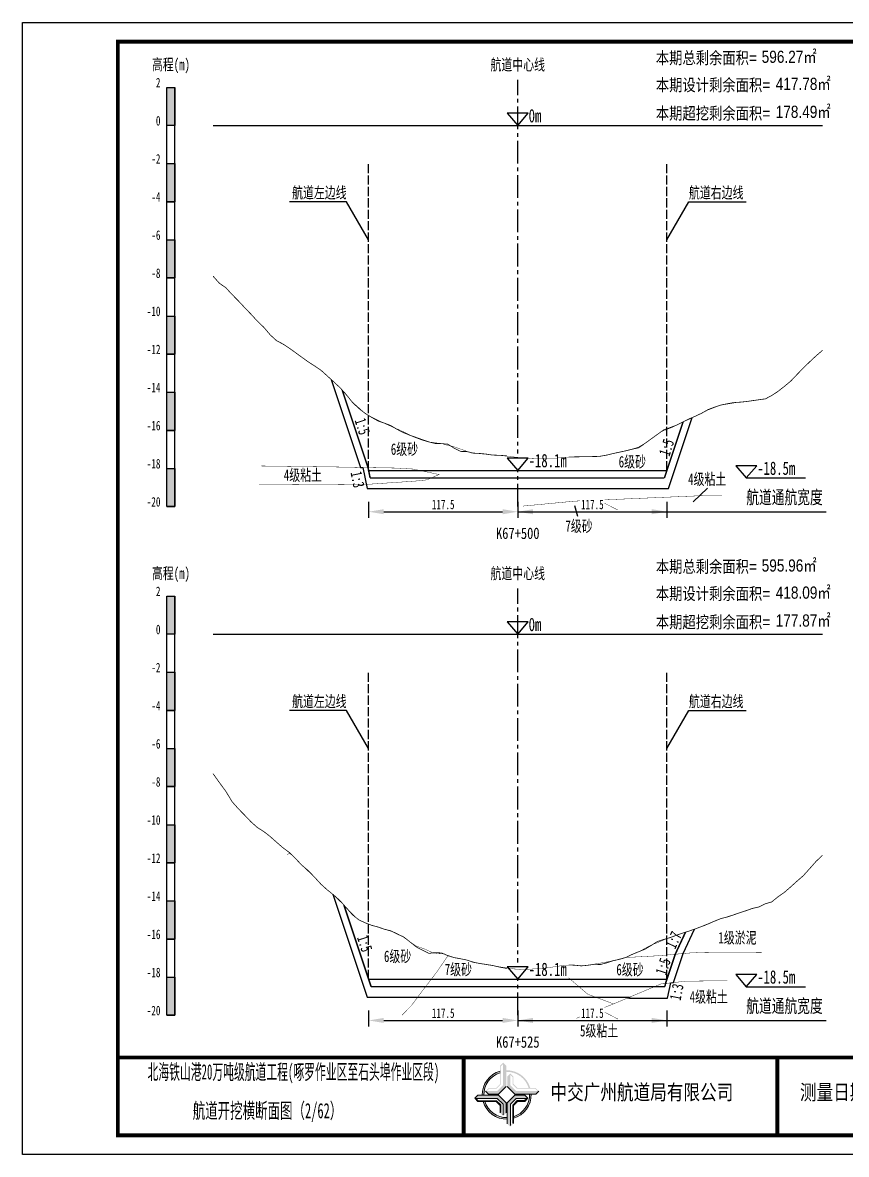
# Model space of a CAD drawing. Header units: millimetres. Extents: x 0 to 2247, y -8564 to 0.
# Drawn here: x 0 to 216.3, y -742.5 to -445.5 of the extents above; entities that cross this region are included whole.
import ezdxf
from ezdxf.enums import TextEntityAlignment as Align

# ---------------------------------------------------------------- set-up
doc = ezdxf.new("R2010")
doc.units = ezdxf.units.MM
for name, pattern in [('ACAD_ISO02W100', [15, 12, -3]), ('ACAD_ISO05W100', [33, 24, -3, 0, -3, 0, -3]), ('CENTER2', [1.125, 0.75, -0.125, 0.125, -0.125])]:
    doc.linetypes.add(name, pattern=pattern)
for name, color, linetype in [('0-航道左右边线标注', 8, 'Continuous'), ('1-疏浚底高', 7, 'Continuous'), ('1-通航宽度', 7, 'Continuous'), ('1-通航底高', 7, 'Continuous'), ('202602', 1, 'Continuous'), ('DMX', 20, 'Continuous'), ('L1', 7, 'Continuous'), ('图幅内框线', 24, 'Continuous'), ('图幅外框线', 145, 'Continuous'), ('地质分层', 6, 'Continuous'), ('坡比', 1, 'Continuous'), ('尺寸标注', 1, 'Continuous'), ('开挖线', 4, 'Continuous'), ('标尺', 7, 'Continuous'), ('桩号', 1, 'Continuous'), ('超挖框', 7, 'Continuous'), ('超挖线', 3, 'Continuous'), ('辅助框', 7, 'Continuous'), ('通航底面线', 7, 'ACAD_ISO02W100'), ('面积标注', 2, 'Continuous')]:
    doc.layers.add(name, color=color, linetype=linetype)
doc.styles.get("Standard").update_dxf_attribs({"font": 'arial.ttf'})
doc.styles.add('仿宋', font='仿宋_GB2312.ttf', dxfattribs={"width": 0.8})
doc.styles.add('仿宋GB2312', font='仿宋_GB2312.ttf', dxfattribs={"width": 0.7, "height": 2.5})
doc.styles.add('仿宋体', font='仿宋_GB2312.ttf', dxfattribs={"width": 0.8})
doc.dimstyles.new('2000', dxfattribs={"dimtxt": 3, "dimasz": 2.5, "dimexe": 1.25, "dimexo": 0.625, "dimtad": 1, "dimlfac": 2, "dimtxsty": 'Standard', "dimcen": 2.5, "dimazin": 3, "dimtfac": 1, "dimtmove": 0, "dimatfit": 3, "dimtfill": 1})

# ---------------------------------------------------------------- blocks, each defined once
blk = doc.blocks.new('标尺')
at = {"layer": '标尺', "linetype": 'Continuous'}
for points in [[(-2.116669999959412, 100), (0, 100), (0, 90), (-2.116669999959412, 90)], [(-2.116669999959412, 80), (0, 80), (0, 70), (-2.116669999959412, 70)], [(-2.116669999959412, 60), (0, 60), (0, 50), (-2.116669999959412, 50)], [(-2.116669999959412, 40), (0, 40), (0, 30), (-2.116669999959412, 30)], [(-2.116669999959412, 20), (0, 20), (0, 10), (-2.116669999959412, 10)], [(-2.116669999959412, 0), (0, 0), (0, -10), (-2.116669999959412, -10)]]:
    blk.add_hatch(color=256, dxfattribs=at).paths.add_polyline_path(points)
for p, q in [((-2.116669999959412, -10), (-2.116669999959412, 100)), ((0, -10), (0, 100)), ((-2.116669999959412, 80), (0, 80)), ((-2.116669999959412, 70), (0, 70)), ((-2.116669999959412, 60), (0, 60)), ((-2.116669999959412, 50), (0, 50)), ((-2.116669999959412, 40), (0, 40)), ((-2.116669999959412, 30), (0, 30)), ((-2.116669999959412, 20), (0, 20)), ((-2.116669999959412, 10), (0, 10)), ((-2.116669999959412, 0), (0, 0)), ((-2.116669999959412, -10), (0, -10))]:
    blk.add_line(p, q, dxfattribs=at)
at = {"layer": '标尺'}
for points in [[(-2.116669999959412, 100), (0, 100), (0, 90), (-2.116669999959412, 90)], [(-2.116669999959412, 100), (0, 100), (0, 90), (-2.116669999959412, 90)], [(-2.116669999959412, 80), (0, 80), (0, 70), (-2.116669999959412, 70)], [(-2.116669999959412, 80), (0, 80), (0, 70), (-2.116669999959412, 70)], [(-2.116669999959412, 60), (0, 60), (0, 50), (-2.116669999959412, 50)], [(-2.116669999959412, 60), (0, 60), (0, 50), (-2.116669999959412, 50)], [(-2.116669999959412, 40), (0, 40), (0, 30), (-2.116669999959412, 30)], [(-2.116669999959412, 40), (0, 40), (0, 30), (-2.116669999959412, 30)], [(-2.116669999959412, 20), (0, 20), (0, 10), (-2.116669999959412, 10)], [(-2.116669999959412, 20), (0, 20), (0, 10), (-2.116669999959412, 10)], [(-2.116669999959412, 0), (0, 0), (0, -10), (-2.116669999959412, -10)], [(-2.116669999959412, 0), (0, 0), (0, -10), (-2.116669999959412, -10)]]:
    blk.add_lwpolyline(points, close=True, dxfattribs=at)
at = {"layer": '标尺', "style": '仿宋GB2312', "width": 0.7}
blk.add_text('高程(m)', height=3, dxfattribs=at).set_placement((-1.058334999950601, 106.0000000009313), align=Align.MIDDLE_CENTER)
for s, p in [('2', (-3.816669999971053, 100)), ('0', (-3.816669999971053, 90)), ('-2', (-3.816669999971053, 80)), ('-4', (-3.816669999971053, 70)), ('-6', (-3.816669999971053, 60)), ('-8', (-3.816669999971053, 50)), ('-10', (-3.816669999971053, 40)), ('-12', (-3.816669999971053, 30)), ('-14', (-3.816669999971053, 20)), ('-16', (-3.816669999971053, 10)), ('-18', (-3.816669999971053, 0)), ('-20', (-3.816669999971053, -10))]:
    blk.add_text(s, height=2.5, dxfattribs=at).set_placement(p, align=Align.RIGHT)
blk = doc.blocks.new('疏浚底高')
at = {"layer": '1-疏浚底高'}
for p, q in [((-2.762500616780015, 3.232125726994127), (0, 0)), ((2.762500616838223, 3.232125726994127), (-2.762500616780015, 3.232125726994127)), ((0, 0), (2.762500616838223, 3.232125726994127)), ((-5.9237936512e-06, -6.9327652454e-06), (15.51466270413067, -6.9327652454e-06))]:
    blk.add_line(p, q, dxfattribs=at)
at = {"layer": '1-疏浚底高', "style": '仿宋', "width": 0.7}
blk.add_attdef('疏浚底高', (2.856123796140308, 0.8203236390836535), '', height=3.5, dxfattribs=at)
blk = doc.blocks.new('通航底高')
at = {"layer": '1-通航底高'}
for p, q in [((-2.762494692986364, 3.232132659759372), (5.9237936512e-06, 6.9327652454e-06)), ((2.762506540631874, 3.232132659759372), (-2.762494692986364, 3.232132659759372)), ((5.9237936512e-06, 6.9327652454e-06), (2.762506540631874, 3.232132659759372))]:
    blk.add_line(p, q, dxfattribs=at)
at = {"layer": '1-通航底高', "style": '仿宋', "width": 0.7}
blk.add_attdef('通航底高', (2.856129719933959, 0.8203305718488991), '', height=3.5, dxfattribs=at)
blk = doc.blocks.new('*D178')
at = {"layer": 'Defpoints', "color": 0}
for p in [(130, -562.9999999999999), (169.1666666664899, -562.9999999999999), (169.1666666664899, -573.8546547109526)]:
    blk.add_point(p, dxfattribs=at)
at = {"layer": '尺寸标注', "color": 0, "lineweight": -2, "ltscale": 0.5}
for p, q in [((130, -571.25), (130, -575.4546547109526)), ((169.1666666664899, -571.25), (169.1666666664899, -575.4546547109526)), ((134, -573.8546547109526), (165.1666666664899, -573.8546547109526))]:
    blk.add_line(p, q, dxfattribs=at)
at = {"layer": '尺寸标注', "color": 0}
for points in [[(134, -573.1879880442859), (134, -574.5213213776192), (130, -573.8546547109526)], [(165.1666666664899, -574.5213213776192), (165.1666666664899, -573.1879880442859), (169.1666666664899, -573.8546547109526)]]:
    blk.add_solid(points, dxfattribs=at)
at = {"layer": '尺寸标注', "color": 0, "insert": (149.583333333245, -571.9582261395237), "char_height": 2.5, "attachment_point": 5, "style": '仿宋GB2312', "bg_fill": 3, "box_fill_scale": 1.1, "bg_fill_color": 257, "bg_fill_transparency": 0}
blk.add_mtext('117.5', dxfattribs=at)
blk = doc.blocks.new('*D179')
at = {"layer": 'Defpoints', "color": 0}
for p in [(130, -696.4999999999995), (169.166666666554, -696.4999999999995), (169.166666666554, -707.3546248400997)]:
    blk.add_point(p, dxfattribs=at)
at = {"layer": '尺寸标注', "color": 0, "lineweight": -2, "ltscale": 0.5}
for p, q in [((130, -704.75), (130, -708.9546248400997)), ((169.166666666554, -704.75), (169.166666666554, -708.9546248400997)), ((134, -707.3546248400997), (165.166666666554, -707.3546248400997))]:
    blk.add_line(p, q, dxfattribs=at)
at = {"layer": '尺寸标注', "color": 0}
for points in [[(134, -706.6879581734332), (134, -708.021291506766), (130, -707.3546248400997)], [(165.166666666554, -708.021291506766), (165.166666666554, -706.6879581734332), (169.166666666554, -707.3546248400997)]]:
    blk.add_solid(points, dxfattribs=at)
at = {"layer": '尺寸标注', "color": 0, "insert": (149.583333333277, -705.4581962686711), "char_height": 2.5, "attachment_point": 5, "style": '仿宋GB2312', "bg_fill": 3, "box_fill_scale": 1.1, "bg_fill_color": 257, "bg_fill_transparency": 0}
blk.add_mtext('117.5', dxfattribs=at)
blk = doc.blocks.new('*D188')
at = {"layer": 'Defpoints', "color": 0}
for p in [(90.83333333381093, -562.9999999999999), (130, -562.9999999999999), (130, -573.8547080717826)]:
    blk.add_point(p, dxfattribs=at)
at = {"layer": '尺寸标注', "color": 0, "lineweight": -2, "ltscale": 0.5}
for p, q in [((90.83333333381093, -571.25), (90.83333333381093, -575.4547080717826)), ((130, -571.25), (130, -575.4547080717826)), ((94.83333333381093, -573.8547080717826), (126, -573.8547080717826))]:
    blk.add_line(p, q, dxfattribs=at)
at = {"layer": '尺寸标注', "color": 0}
for points in [[(94.83333333381093, -573.1880414051159), (94.83333333381093, -574.5213747384493), (90.83333333381093, -573.8547080717826)], [(126, -574.5213747384493), (126, -573.1880414051159), (130, -573.8547080717826)]]:
    blk.add_solid(points, dxfattribs=at)
at = {"layer": '尺寸标注', "color": 0, "insert": (110.4166666669054, -571.958279500354), "char_height": 2.5, "attachment_point": 5, "style": '仿宋GB2312', "bg_fill": 3, "box_fill_scale": 1.1, "bg_fill_color": 257, "bg_fill_transparency": 0}
blk.add_mtext('117.5', dxfattribs=at)
blk = doc.blocks.new('*D189')
at = {"layer": 'Defpoints', "color": 0}
for p in [(90.8333333324858, -696.4999999999995), (130, -696.4999999999995), (130, -707.3546782116761)]:
    blk.add_point(p, dxfattribs=at)
at = {"layer": '尺寸标注', "color": 0, "lineweight": -2, "ltscale": 0.5}
for p, q in [((90.8333333324858, -704.75), (90.8333333324858, -708.9546782116761)), ((130, -704.75), (130, -708.9546782116761)), ((94.83333333248578, -707.3546782116761), (126, -707.3546782116761))]:
    blk.add_line(p, q, dxfattribs=at)
at = {"layer": '尺寸标注', "color": 0}
for points in [[(94.83333333248578, -706.6880115450097), (94.83333333248578, -708.021344878343), (90.8333333324858, -707.3546782116761)], [(126, -708.021344878343), (126, -706.6880115450097), (130, -707.3546782116761)]]:
    blk.add_solid(points, dxfattribs=at)
at = {"layer": '尺寸标注', "color": 0, "insert": (110.4166666662429, -705.4582496402478), "char_height": 2.5, "attachment_point": 5, "style": '仿宋GB2312', "bg_fill": 3, "box_fill_scale": 1.1, "bg_fill_color": 257, "bg_fill_transparency": 0}
blk.add_mtext('117.5', dxfattribs=at)

msp = doc.modelspace()

# ---------------------------------------------------------------- hatches: boundary and pattern name
at = {"layer": '辅助框'}
h = msp.add_hatch(color=5, dxfattribs=at)
h.paths.add_polyline_path([(126.9546421015695, -719.2455319147227), (126.1757059290842, -718.4676333308336), (125.3669512690742, -719.2761538386462), (125.3669512690742, -724.0365976619839), (124.2904413539011, -725.1120230770227), (122.3438002497689, -725.1120230770227), (121.5476570185858, -725.9073585991976), (122.3430715388492, -726.6991783990977), (124.9786409022347, -726.6991783990977), (126.9546421015695, -724.7238551325916)])
h.paths.add_polyline_path([(126.1454878382822, -724.3350336725825), (124.5901777522106, -725.8903800106166), (121.8645652064522, -725.8903800106166), (122.4652603755132, -725.292388775122), (124.4098916072087, -725.292388775122), (125.5465556788583, -724.1244668026088), (125.5465556788583, -719.3650218806384), (126.1454878382822, -718.7673312554477)], flags=16)
h = msp.add_hatch(color=5, dxfattribs=at)
edge = h.paths.add_edge_path()
edge.add_ellipse((127.1048981654182, -726.8493617243884), major_axis=(-6.017077195920141, 1.7338845463e-06), ratio=0.9999999825377228, start_angle=-73.21171739508759, end_angle=1.446762120801509, ccw=False)
edge.add_line((125.3669512690742, -721.0887404351352), (125.3669512690742, -720.6675646226528))
edge.add_ellipse((127.1048981654182, -726.8493617243884), major_axis=(-6.421454345493812, 3.7838319805e-06), ratio=0.9999999825377264, start_angle=-74.29719949703843, end_angle=1.356895039404775)
edge.add_line((120.6852443934519, -727.001418438208), (121.0897390797875, -727.0012796251892))
edge = h.paths.add_edge_path()
edge.add_ellipse((127.1048981654182, -726.8493617243884), major_axis=(-6.017077195920902, 2.624791691e-07), ratio=0.9999999825377338, start_angle=196.780288486553, end_angle=271.4309187160394, ccw=False)
edge.add_line((132.8657615321115, -725.1122172174573), (133.286920865549, -725.1122172174573))
edge.add_ellipse((127.1048981654182, -726.8493617243884), major_axis=(-6.421454345494807, 2.055023734e-07), ratio=0.9999999825377472, start_angle=195.6953321390063, end_angle=271.3407922019196)
edge.add_line((126.9546421015695, -720.4296654839632), (126.9546421015695, -720.8341608185885))
edge = h.paths.add_edge_path()
edge.add_ellipse((127.1048981654182, -726.8493617243884), major_axis=(-6.421454345494845, 2.398647111e-07), ratio=0.9999999825377328, start_angle=105.7065269831982, end_angle=181.3336319845394)
edge.add_line((133.5246130763132, -726.6999077935336), (133.1201189931173, -726.6999077935336))
edge.add_ellipse((127.1048981654182, -726.8493617243884), major_axis=(-6.017077195920032, 3.0388041495e-06), ratio=0.9999999825377466, start_angle=106.79232790258399, end_angle=181.4233031167915, ccw=False)
edge.add_line((128.8432505397038, -732.6098604793667), (128.8432505397038, -733.0310446269631))
edge = h.paths.add_edge_path()
edge.add_ellipse((127.1048981654182, -726.8493617243884), major_axis=(6.017077195919977, 2.129043967e-06), ratio=0.999999982537734, start_angle=196.8039053585335, end_angle=271.4347580957008, ccw=False)
edge.add_line((121.3447520381053, -728.588882915747), (120.9235845135292, -728.589027449381))
edge.add_ellipse((127.1048981654182, -726.8493617243884), major_axis=(6.421454345494964, 1.0108932269e-06), ratio=0.9999999825377122, start_angle=195.7186899732624, end_angle=271.3444001529098)
edge.add_line((127.2555596858103, -733.269048223507), (127.2555596858103, -732.8645522477748))
h = msp.add_hatch(color=5, dxfattribs=at)
h.paths.add_polyline_path([(129.230393093391, -726.6999077935336), (134.7087164393504, -726.6999077935336), (135.4866149806219, -725.9209716854213), (134.6780945368843, -725.1122172174573), (129.9176505213815, -725.1122172174573), (128.842225149079, -724.03570710994), (128.842225149079, -722.0890662407994), (128.0468895411629, -721.2929228816151), (127.2550698909001, -722.0883373589633), (127.2550698909001, -724.7239067440152)])
h.paths.add_polyline_path([(128.0638683009285, -724.3354434871791), (128.0638683009285, -721.6098311333772), (128.6618594294625, -722.2105261530994), (128.6618594294625, -724.1551574273227), (129.8297815516432, -725.2918215632556), (134.5892263880807, -725.2918215632556), (135.1869169917242, -725.8907535944103), (129.6192146601813, -725.8907535944103)], flags=16)
h = msp.add_hatch(color=5, dxfattribs=at)
h.paths.add_polyline_path([(124.9782503565986, -726.9999451227307), (119.4999273310739, -727.0018251764891), (118.7222961390455, -727.7810282282946), (119.5310940791207, -728.5895053277133), (124.2915378382642, -728.5878717098356), (125.3673325648444, -729.6640123348351), (125.3680006068186, -731.6106533746837), (126.1636093959052, -732.4065236382601), (126.9551560145453, -731.6108374323962), (126.9542515559335, -728.9752683892364)])
h.paths.add_polyline_path([(126.145586489393, -729.3640090143797), (126.1465218592723, -732.0896213679433), (125.5483246272044, -731.4891314263461), (125.5476572901741, -729.5445003228302), (124.3793451350168, -728.4082371149182), (119.6199005763071, -728.4098703913807), (119.0220044672926, -727.8111434383511), (124.5897064997691, -727.8092327938197)], flags=16)
h = msp.add_hatch(color=5, dxfattribs=at)
h.paths.add_polyline_path([(129.2315609065133, -726.9991166072009), (127.2555596858103, -728.9744398737068), (127.2555596858103, -734.4527632622838), (128.0344958796638, -735.230661675465), (128.8432505397038, -734.4221411676524), (128.8432505397038, -729.6616973443149), (129.9197604548474, -728.5862719292757), (131.8664015589791, -728.5862719292757), (132.6625447688241, -727.7909364071007), (131.8671302485602, -726.9991166072009)])
h.paths.add_polyline_path([(129.620024077906, -727.8079151668663), (132.3456365809577, -727.8079151668663), (131.7449414332347, -728.4059062311768), (129.8003101802007, -728.4059062311768), (128.6636461085516, -729.57382820369), (128.6636461085516, -734.3332731256603), (128.0647139704663, -734.9309637508511), (128.0647139704663, -729.3632613337159)], flags=16)

# ---------------------------------------------------------------- linework, layer by layer
at = {"layer": '0-航道左右边线标注', "linetype": 'ACAD_ISO02W100', "ltscale": 0.2}
for points in [[(90.83333333381051, -562.9999999999999), (90.83333333381051, -482.5)], [(169.1666666664896, -562.9999999999999), (169.1666666664896, -482.5)], [(90.83333333248535, -696.4999999999995), (90.83333333248535, -616)], [(169.1666666665542, -696.4999999999995), (169.1666666665542, -616)]]:
    msp.add_lwpolyline(points, dxfattribs=at)
at = {"layer": '0-航道左右边线标注'}
for points in [[(90.83333333381093, -502.5), (85.05983064194373, -492.4999999999835), (70.05983064194373, -492.4999999999398)], [(169.1666666664899, -502.5), (174.9401693584153, -492.5000000000164), (189.9401693584153, -492.50000000006)], [(90.8333333324858, -636), (85.05983064061859, -625.9999999999836), (70.0598306406186, -625.9999999999401)], [(169.166666666554, -636), (174.9401693584793, -626.0000000000164), (189.9401693584793, -626.0000000000599)]]:
    msp.add_lwpolyline(points, dxfattribs=at)
at = {"layer": '1-通航宽度'}
for points in [[(130, -573.85), (211, -573.85)], [(130, -707.35), (211, -707.35)]]:
    msp.add_lwpolyline(points, dxfattribs=at)
at = {"layer": 'DMX', "color": 7, "linetype": 'Continuous', "const_width": 0.2}
for points in [[(49.99999999999971, -512.0299999997951), (50, -512.0299999997951), (51.66666666668607, -513.9049999997951), (53.33333333331393, -515.0400000000371), (55, -516.8599999998696), (56.66666666668607, -518.5400000000371), (58.33333333331393, -520.3300000000742), (60, -522.0600000000558), (61.66666666668607, -523.875), (63.33333333331393, -525.4599999999627), (65, -527.4350000000558), (66.66666666668607, -528.9599999999627), (68.33333333331393, -529.8349999999627), (70, -530.9199999999255), (71.66666666668606, -532.1200000001116), (73.33333333331394, -533.3349999999627), (75, -534.535000000149), (76.66666666668606, -535.5899999998508), (78.33333333331394, -536.7299999999811), (80, -538.2299999999814), (81.66666666668606, -539.7450000001116), (83.33333333331394, -541.3050000001676), (85, -543.1400000001302), (86.66666666668604, -545.2450000001118), (88.33333333331394, -546.8100000000559), (90, -548.0899999998508), (91.66666666668608, -549.1099999998696), (93.33333333331394, -550.035000000149), (95, -550.6000000000931), (96.66666666668608, -551.25), (98.33333333331394, -552.2450000001116), (100, -553.1049999999813), (101.666666666686, -553.7799999997949), (103.3333333333139, -554.4300000001676), (105, -555.0550000001676), (106.666666666686, -555.5299999997949), (108.3333333333139, -555.9550000000744), (110, -555.9750000000931), (111.666666666686, -556.1349999997765), (113.3333333333139, -557.2000000001862), (115, -558.0299999997951), (116.6666666666861, -558.0649999999441), (118.3333333333139, -558.4750000000931), (120, -558.5600000000559), (121.666666666686, -558.7250000000931), (123.3333333333139, -558.9750000000931), (125, -559.0449999999255), (126.666666666686, -559.1400000001303), (128.3333333333139, -559.3549999999813), (130, -559.5649999999441), (131.666666666686, -559.7799999997951), (133.3333333333139, -559.8799999998881), (135, -559.9150000000371), (136.666666666686, -559.8549999999811), (138.3333333333139, -559.8250000001862), (140, -559.76500000013), (141.6666666666861, -559.6499999999068), (143.3333333333139, -559.5049999998881), (145, -559.4550000000745), (146.666666666686, -559.4249999998137), (148.3333333333139, -559.3799999998881), (150, -559.4049999997951), (151.666666666686, -559.2850000001488), (153.3333333333139, -558.9950000001116), (155, -558.5849999999627), (156.666666666686, -558.2299999999811), (158.3333333333139, -557.875), (160, -557.4550000000745), (161.666666666686, -556.9700000002049), (163.3333333333139, -555.964999999851), (165, -554.7599999997761), (166.6666666666861, -553.5499999998137), (168.3333333333139, -552.3599999998696), (170, -551.76500000013), (171.666666666686, -551.1349999997761), (173.3333333333139, -550.3149999999441), (175, -549.4799999999814), (176.666666666686, -548.7749999999068), (178.3333333333139, -547.9700000002049), (180, -547.029999999795), (181.666666666686, -546.410000000149), (183.3333333333139, -545.8599999998694), (185, -545.5200000000186), (186.666666666686, -545.2200000002049), (188.3333333333139, -545.1049999999811), (190, -544.9449999998321), (191.6666666666861, -544.6949999998321), (193.3333333333139, -544.4599999999627), (195, -544.2349999998696), (196.666666666686, -543.3650000002235), (198.3333333333139, -542.2650000001302), (200, -540.9550000000745), (201.6666666666861, -539.5800000000745), (203.3333333333139, -537.8199999998321), (205, -536.1150000002234), (206.6666666666861, -534.4849999998696), (208.3333333333139, -532.9350000000558), (209.9999999999997, -531.5099999997761)], [(49.99999999999971, -642.589999999851), (50, -642.589999999851), (51.66666666668607, -644.9399999999441), (53.33333333331393, -647.2050000000745), (55, -649.9550000000745), (56.66666666668607, -651.8349999999627), (58.33333333331393, -653.5299999997951), (60, -655.2799999997951), (61.66666666668607, -656.7499999999999), (63.33333333331393, -657.7949999999255), (65, -659.0950000002049), (66.66666666668607, -660.5800000000745), (68.33333333331393, -662.0299999997951), (70, -663.2650000001302), (71.66666666668606, -664.8849999997763), (73.33333333331394, -666.6400000001304), (75, -668.035000000149), (76.66666666668606, -669.785000000149), (78.33333333331394, -671.6049999999811), (80, -673.1049999999814), (81.66666666668606, -674.4399999999441), (83.33333333331394, -675.910000000149), (85, -677.8199999998324), (86.66666666668604, -679.7050000000742), (88.33333333331394, -680.9900000002235), (90, -681.7599999997765), (91.66666666668608, -682.3999999999069), (93.33333333331394, -682.8450000002049), (95, -683.4300000001676), (96.66666666668608, -683.8349999999627), (98.33333333331394, -684.6800000001676), (100, -685.410000000149), (101.666666666686, -686.7200000002049), (103.3333333333139, -688.0499999998137), (105, -688.9350000000557), (106.666666666686, -689.7599999997765), (108.3333333333139, -689.5449999999255), (110, -689.6499999999068), (111.666666666686, -690.3650000002235), (113.3333333333139, -690.8700000001116), (115, -691.1749999998137), (116.6666666666861, -691.5099999997765), (118.3333333333139, -692.0950000002049), (120, -692.3950000000186), (121.666666666686, -692.6650000000373), (123.3333333333139, -692.9150000000373), (125, -693.3050000001676), (126.666666666686, -693.6299999998884), (128.3333333333139, -693.7900000000373), (130, -693.9150000000373), (131.666666666686, -693.9599999999627), (133.3333333333139, -694.0699999998322), (135, -693.9449999998322), (136.666666666686, -693.6699999999254), (138.3333333333139, -693.4950000001116), (140, -693.2650000001302), (141.6666666666861, -692.9399999999441), (143.3333333333139, -692.7850000001487), (145, -692.8650000002235), (146.666666666686, -693.0400000000373), (148.3333333333139, -692.8799999998884), (150, -692.6349999997763), (151.666666666686, -692.6800000001676), (153.3333333333139, -692.2349999998695), (155, -691.6850000000557), (156.666666666686, -691.3250000001863), (158.3333333333139, -690.8399999998509), (160, -690.0449999999255), (161.666666666686, -689.3500000000931), (163.3333333333139, -688.6899999999441), (165, -687.6949999998322), (166.6666666666861, -686.6349999997765), (168.3333333333139, -686.1049999999814), (170, -685.6099999998696), (171.666666666686, -685), (173.3333333333139, -684.4199999999252), (175, -683.8950000000186), (176.666666666686, -683.2999999998137), (178.3333333333139, -682.6749999998137), (180, -682.0150000001302), (181.666666666686, -681.2949999999252), (183.3333333333139, -680.6150000002235), (185, -680.2000000001863), (186.666666666686, -679.6499999999069), (188.3333333333139, -679.0699999998324), (190, -678.535000000149), (191.6666666666861, -677.9350000000557), (193.3333333333139, -677.5699999998322), (195, -676.7299999999814), (196.666666666686, -676.2599999997765), (198.3333333333139, -674.8999999999068), (200, -673.7400000002235), (201.6666666666861, -672.2900000000373), (203.3333333333139, -670.7900000000373), (205, -669.3300000000744), (206.6666666666861, -667.4799999999811), (208.3333333333139, -665.589999999851), (209.9999999999998, -664.0150000001304)]]:
    msp.add_lwpolyline(points, dxfattribs=at)
at = {"layer": 'L1', "linetype": 'CENTER2', "ltscale": 8}
for p, q in [((129.9999999999996, -572.5), (129.9999999999996, -460.5)), ((129.9999999999996, -705.9999999990687), (129.9999999999996, -593.9999999990686))]:
    msp.add_line(p, q, dxfattribs=at)
at = {"layer": 'L1'}
for p, q in [((127.2374993832196, -469.2678742727729), (129.9999999999996, -472.4999999997671)), ((132.7625006168378, -469.2678742727729), (127.2374993832196, -469.2678742727729)), ((129.9999999999996, -472.4999999997671), (132.7625006168378, -469.2678742727729)), ((49.99999999999966, -472.4999999997671), (209.9999999999996, -472.5000000002328)), ((127.2374993832196, -602.7678742718417), (129.9999999999996, -605.9999999988357)), ((132.7625006168378, -602.7678742718417), (127.2374993832196, -602.7678742718417)), ((129.9999999999996, -605.9999999988357), (132.7625006168378, -602.7678742718417)), ((49.99999999999966, -605.9999999988357), (209.9999999999996, -605.9999999993014))]:
    msp.add_line(p, q, dxfattribs=at)
at = {"layer": '地质分层', "linetype": 'ACAD_ISO05W100', "ltscale": 0.2, "const_width": 0.1, "flags": 128}
for points in [[(62.70912346057593, -561.8448553141207), (80.83338716701836, -562.081171400845), (97.74516779370607, -562.3858358655125), (102.4913369342685, -562.6506909281015), (109.3399205189198, -564.0876705190167), (106.1170576550066, -565.4908388266338), (102.9196710835094, -565.8258229480122), (91.34979929961264, -566.6066112155092), (80.83338716701836, -566.6842394126578), (62.07965805754064, -566.8207493498921)], [(131.3985396785473, -572.3667267667372), (145.0683767963201, -571.0640655560417), (179.1664774639648, -569.6021027285605), (183.6238378451526, -569.6021027285605)], [(151.1909885205094, -570.8015573644079), (156.2264288363166, -573.3901172775222)], [(111.666666666686, -690.3650000002235), (108.8363481964916, -694.5190294068304), (104.7070551514625, -699.9175644991919), (102.0624577021226, -703.4781621154397), (99.5951135286713, -705.9595590768722)], [(158.3333333333139, -690.8399999998509), (166.2939501870423, -690.4109583394602), (175.3960199151188, -689.6332987956703), (179.1664774639648, -689.4813416521063), (194.0659637693316, -689.5713114403187)], [(140, -693.2650000001302), (142.8904265016317, -695.7813173616305), (148.3919541239738, -700.4810859076679), (155.1898684082553, -703.0392325324937)], [(145.3327648666926, -706.8110762659044), (154.9006263911724, -703.1183660998938), (167.5685187196286, -697.7863989909272), (174.1322515618449, -697.0495939157408), (179.1664774639648, -696.9928110614418), (185.0041344397194, -696.9380422995405)], [(151.4218526580953, -704.4609966445714), (156.3102634347374, -706.9975031373411)]]:
    msp.add_lwpolyline(points, dxfattribs=at)
at = {"layer": '地质分层'}
for points in [[(179.7931022442644, -567.7063443276384), (176.0797112614818, -571.2676031596092)], [(145.7483320768515, -575.0877110818254), (145.0100931344204, -572.2668178635282)]]:
    msp.add_lwpolyline(points, dxfattribs=at)
at = {"layer": '开挖线', "linetype": 'Continuous', "const_width": 0.4, "flags": 128}
for points in [[(90.68506305430019, -562.258648606027), (83.91339681803909, -541.9436498968297)], [(168.5, -565), (173.4073629452032, -550.2779111643318)], [(91.23333333310438, -565), (90.68506305430019, -562.258648606027)], [(91.23333333310438, -565), (168.5000000002328, -565)], [(91.4999999991385, -698.5), (84.36353829439781, -677.0906148853416)], [(171.3400563898181, -689.9798308305847), (174.0382697664202, -684.1979450235388)], [(168.7833225197004, -697.6500324405565), (171.3400563897016, -689.9798308305847)], [(168.6133290078204, -698.5), (168.7833225197004, -697.6500324405565)], [(91.4999999991385, -698.5), (168.6133290078204, -698.5)]]:
    msp.add_lwpolyline(points, dxfattribs=at)
at = {"layer": '超挖线', "linetype": 'ACAD_ISO02W100', "ltscale": 0.5, "const_width": 0.2, "flags": 128}
for points in [[(88.6729686298344, -562.2224008752748), (80.96915591309191, -539.1109627250473)], [(169.5833333335467, -567.75), (175.7838571986649, -549.1484284047036)], [(90.45000003306299, -567.75), (89.34690840307512, -562.2345418499463)], [(90.45000003306299, -567.75), (169.5833333335467, -567.75)], [(90.41665481827022, -701.25), (81.41198929274549, -674.2360034234256)], [(173.4231096138018, -689.8018596363027), (176.4154596961791, -683.3896808883146)], [(170.8610675637937, -697.4167973089276), (173.3986845135353, -689.8039464597284)], [(169.3466623078503, -701.5), (170.1472776966947, -697.4969230558673)], [(90.41665481827022, -701.25), (159.339562359812, -701.25)], [(158.7456027540245, -701.5), (169.3466623078503, -701.5)]]:
    msp.add_lwpolyline(points, dxfattribs=at)
at = {"layer": '辅助框', "color": 5, "linetype": 'Continuous', "lineweight": 0}
for p, q in [((119.4999273310739, -727.0018251764891), (118.7222961390455, -727.7810282282946)), ((124.9782503565986, -726.9999451227307), (119.4999273310739, -727.0018251764891)), ((121.5476570185858, -725.9073585991976), (122.3430715388492, -726.6991783990977)), ((122.3430715388492, -726.6991783990977), (124.9786409022347, -726.6991783990977)), ((126.9542515559335, -728.9752683892364), (124.9782503565986, -726.9999451227307)), ((124.9786409022347, -726.6991783990977), (126.9546421015695, -724.7238551325916)), ((127.2550698909001, -724.7239067440152), (129.230393093391, -726.6999077935336)), ((129.2315609065133, -726.9991166072009), (127.2555596858103, -728.9744398737068)), ((129.230393093391, -726.6999077935336), (134.7087164393504, -726.6999077935336)), ((131.8671302485602, -726.9991166072009), (129.2315609065133, -726.9991166072009)), ((132.6625447688241, -727.7909364071007), (131.8671302485602, -726.9991166072009)), ((134.7087164393504, -726.6999077935336), (135.4866149806219, -725.9209716854213)), ((118.7222961390455, -727.7810282282946), (119.5310940791207, -728.5895053277133)), ((124.5897064997691, -727.8092327938197), (119.0220044672926, -727.8111434383511)), ((119.0220044672926, -727.8111434383511), (119.6199005763071, -728.4098703913807)), ((119.5310940791207, -728.5895053277133), (124.2915378382642, -728.5878717098356)), ((119.6199005763071, -728.4098703913807), (124.3793451350168, -728.4082371149182)), ((124.2915378382642, -728.5878717098356), (125.3673325648444, -729.6640123348351)), ((124.3793451350168, -728.4082371149182), (125.5476572901741, -729.5445003228302)), ((126.145586489393, -729.3640090143797), (124.5897064997691, -727.8092327938197)), ((125.3673325648444, -729.6640123348351), (125.3680006068186, -731.6106533746837)), ((125.5476572901741, -729.5445003228302), (125.5483246272044, -731.4891314263461)), ((126.1465218592723, -732.0896213679433), (126.145586489393, -729.3640090143797)), ((126.9551560145453, -731.6108374323962), (126.9542515559335, -728.9752683892364)), ((127.2555596858103, -728.9744398737068), (127.2555596858103, -734.4527632622838)), ((129.620024077906, -727.8079151668663), (128.0647139704663, -729.3632613337159)), ((128.0647139704663, -729.3632613337159), (128.0647139704663, -734.9309637508511)), ((128.6636461085516, -729.57382820369), (129.8003101802007, -728.4059062311768)), ((128.6636461085516, -734.3332731256603), (128.6636461085516, -729.57382820369)), ((128.8432505397038, -729.6616973443149), (129.9197604548474, -728.5862719292757)), ((128.8432505397038, -734.4221411676524), (128.8432505397038, -729.6616973443149)), ((132.3456365809577, -727.8079151668663), (129.620024077906, -727.8079151668663)), ((129.8003101802007, -728.4059062311768), (131.7449414332347, -728.4059062311768)), ((129.9197604548474, -728.5862719292757), (131.8664015589791, -728.5862719292757)), ((131.7449414332347, -728.4059062311768), (132.3456365809577, -727.8079151668663)), ((131.8664015589791, -728.5862719292757), (132.6625447688241, -727.7909364071007))]:
    msp.add_line(p, q, dxfattribs=at)
at = {"layer": '辅助框', "color": 24, "true_color": 0x992600, "const_width": 1}
for points in [[(25.00000000129626, -717.081966023392), (415.0000000012961, -717.081966023392)], [(115.8011873352309, -717.081966023392), (115.8011873352309, -737.5)], [(198.159017429514, -717.081966023392), (198.159017429514, -737.5)]]:
    msp.add_lwpolyline(points, dxfattribs=at)
at = {"layer": '辅助框', "color": 5, "linetype": 'Continuous', "lineweight": 0}
for major_axis, ratio, start_param, end_param in [((-6.421454345493891, 3.7838319805e-06), 0.9999999825377255, -1.296730760784129, 0.0236822864549835), ((-6.017077195920137, 1.7338845463e-06), 0.9999999825377225, -1.277785524412653, 0.0252507629418701), ((-6.421454345494837, 2.398647111e-07), 0.9999999825377328, 1.844926932154335, 3.164868923136231), ((-6.017077195919491, 3.0388041495e-06), 0.9999999825377472, 1.863877732939714, 3.166433979665308), ((6.421454345494936, 1.0108932269e-06), 0.9999999825377136, 3.415935552277312, 4.735853189107701), ((6.017077195919972, 2.129043967e-06), 0.9999999825377344, 3.434876134122446, 4.737430232687214)]:
    msp.add_ellipse((127.1048981654182, -726.8493617243884), major_axis=major_axis, ratio=ratio, start_param=start_param, end_param=end_param, dxfattribs=at)

# ---------------------------------------------------------------- block references
at = {"layer": '1-疏浚底高'}
for p in [(190, -565), (190, -698.5)]:
    msp.add_blockref('疏浚底高', p, dxfattribs=at).add_auto_attribs({'疏浚底高': '-18.5m'})
at = {"layer": '标尺'}
for p in [(39.99999999999966, -562.5), (39.99999999999966, -695.9999999990685)]:
    msp.add_blockref('标尺', p, dxfattribs=at)

# ---------------------------------------------------------------- texts
at = {"layer": '0-航道左右边线标注', "style": '仿宋', "width": 0.7}
for p in [(85.05983064194373, -492.4999999999835), (85.05983064061859, -625.9999999999836)]:
    msp.add_text('航道左边线', height=3, dxfattribs=at).set_placement(p, align=Align.BOTTOM_RIGHT)
for p in [(174.9401693584153, -492.5000000000164), (174.9401693584793, -626.0000000000164)]:
    msp.add_text('航道右边线', height=3, dxfattribs=at).set_placement(p, align=Align.BOTTOM_LEFT)
at = {"layer": '1-通航宽度', "style": '仿宋', "width": 0.7}
for p in [(190, -572.85), (190, -706.35)]:
    msp.add_text('航道通航宽度', height=3.5, dxfattribs=at).set_placement(p, align=Align.BOTTOM_LEFT)
at = {"layer": 'L1', "style": '仿宋', "width": 0.7}
for p in [(129.9999999999996, -456.5289215608498), (129.9999999999996, -590.0289215599181)]:
    msp.add_text('航道中心线', height=3, dxfattribs=at).set_placement(p, align=Align.MIDDLE_CENTER)
for p in [(132.856123795325, -471.6796694293152), (132.856123795325, -605.1796694283837)]:
    msp.add_text('0m ', height=3.5, dxfattribs=at).set_placement(p)
at = {"layer": '地质分层', "linetype": 'Continuous', "style": '仿宋体', "width": 0.7}
for s, p in [('6级砂', (100.2457369965869, -557.4146338700375)), ('6级砂', (160.0802446279068, -560.728481107925)), ('4级粘土', (73.58839042679756, -564.2340372145045)), ('4级粘土', (179.7337327855695, -565.3029966080829)), ('7级砂', (146.0805348078376, -577.6237769831968)), ('1级淤泥', (187.6909521643028, -685.6392617560048)), ('6级砂', (98.44713761309151, -690.5123375203038)), ('7级砂', (114.398940948262, -693.9662862499862)), ('6级砂', (159.4588734653172, -694.0166688987046)), ('4级粘土', (180.1276829233029, -701.1549565402347)), ('5级粘土', (151.3502642406002, -710.0510703396357))]:
    msp.add_text(s, height=3, dxfattribs=at).set_placement(p, align=Align.MIDDLE_CENTER)
at = {"layer": '坡比', "style": '仿宋体', "width": 0.7}
for s, rotation, p in [('1:5', 288, (89.19658376322904, -551.4686554122699)), ('1:5', 72, (169.0563184038894, -557.0064894679656)), ('1:5', 288, (89.82913159539497, -687.1628394682147)), ('1:7', 65, (170.8768179350374, -686.2430717030234))]:
    msp.add_text(s, height=3, rotation=rotation, dxfattribs=at).set_placement(p, align=Align.MIDDLE)
at = {"layer": '辅助框', "color": 7, "style": '仿宋GB2312'}
for s, width, p in [('北海铁山港20万吨级航道工程(啄罗作业区至石头埠作业区段)', 0.5200000000000001, (71.09226410131828, -720.8412559048703)), ('         航道开挖横断面图（2/62）', 0.6, (56.94663041134639, -731.0284553835583))]:
    msp.add_text(s, height=4, dxfattribs=dict(at, width=width)).set_placement(p, align=Align.MIDDLE_CENTER)
at = {"layer": '辅助框', "lineweight": 0, "char_height": 4, "width": 115.8863471220259, "attachment_point": 1, "style": '仿宋'}
for s, insert in [('{\\fKaiTi|b0|i0|c134|p49;\\W0.8;中交广州航道局有限公司}', (138.5828873366688, -724.1820425070844)), ('{\\fKaiTi|b0|i0|c134|p49;\\W0.8;测量日期：2026年2月25日}', (204.0952987260236, -724.1820425070844))]:
    msp.add_mtext(s, dxfattribs=dict(at, insert=insert))
at = {"layer": '面积标注', "color": 10, "width": 0.8}
for s, p in [('本期总剩余面积=', (166.2486816024491, -456.346309882415)), ('596.27㎡', (194.036100858719, -456.0610842743678)), ('本期设计剩余面积=', (166.2486816024491, -463.4566560916141)), ('417.78㎡', (197.727508778096, -463.1759585618548)), ('本期超挖剩余面积=', (166.2486816024491, -470.900874705306)), ('178.49㎡', (197.7148063542591, -470.502107770297)), ('本期总剩余面积=', (166.248681601454, -589.8463098817168)), ('595.96㎡', (194.0361008577235, -589.56108427367)), ('本期设计剩余面积=', (166.248681601454, -596.9566560909147)), ('418.09㎡', (197.7275087771011, -596.6759585611567)), ('本期超挖剩余面积=', (166.248681601454, -604.4008747046078)), ('177.87㎡', (197.7148063532647, -604.002107769598))]:
    msp.add_text(s, height=3.2, dxfattribs=at).set_placement(p)

# ---------------------------------------------------------------- wipeouts: each hides what was drawn before it
for points in [[(124.1678378378378, -581.1059270270273), (124.1678378378378, -577.9518729729732), (135.76729729729723, -577.9518729729732), (135.76729729729723, -581.1059270270273)], [(124.1678378378378, -714.6059270260957), (124.1678378378378, -711.4518729720417), (135.76729729729723, -711.4518729720417), (135.76729729729723, -714.6059270260957)]]:
    msp.add_wipeout(points).dxf.layer = '桩号'

# ---------------------------------------------------------------- next in the draw order: texts
at = {"layer": '桩号', "style": '仿宋', "width": 0.8}
for s, p in [('K67+500', (130, -579.5289000000002)), ('K67+525', (130, -713.0289000000002))]:
    msp.add_text(s, height=3, dxfattribs=at).set_placement(p, align=Align.MIDDLE)

# ---------------------------------------------------------------- next in the draw order: wipeouts: each hides what was drawn before it
for points in [[(143.3219377496352, -562.9999999999999), (127.13043391627428, -562.9999999999999), (127.13043391627428, -558.6510097102981), (143.3219377496352, -558.6510097102981)], [(143.3219377496352, -696.4999999999995), (127.13043391627428, -696.4999999999995), (127.13043391627428, -692.1510097102978), (143.3219377496352, -692.1510097102978)]]:
    msp.add_wipeout(points).dxf.layer = '1-通航底高'

# ---------------------------------------------------------------- next in the draw order: linework, layer by layer
at = {"layer": '202602', "color": 1, "linetype": 'Continuous', "const_width": 0.1}
for points in [[(70.00300000000001, -531.0000000000005), (70.02633333333303, -530.9499979019173), (70.74300000000002, -531.5000009536744), (73.519666666667, -533.4999990463263), (75.00633333333303, -534.4999980926513), (75.95966666666703, -535.1999998092653), (78.41966666666703, -536.7999982833863), (78.52966666666703, -536.9000005722053), (82.71300000000001, -540.7000017166145), (83.03300000000003, -540.9999990463263), (85.75633333333302, -544.1499996185299), (86.39966666666702, -544.8999977111823), (86.45633333333302, -544.9499988555913), (89.656333333333, -547.8000020980833), (90.05633333333301, -548.1500005722056), (90.44633333333306, -548.4000015258795), (94.39966666666704, -550.3999996185299), (94.62966666666702, -550.5000019073492), (98.07300000000005, -552.0499992370615), (98.67300000000004, -552.2499990463263), (101.763, -553.7500000000005), (101.866333333333, -553.8000011444093), (102.183, -553.9000034332283), (105.379666666667, -555.0500011444094), (106.889666666667, -555.5500030517582), (108.999666666667, -555.8500003814701), (109.756333333333, -555.9000015258792), (111.303, -556.3500022888185), (112.976333333333, -556.7000007629392), (113.963, -557.0499992370615), (117.506333333333, -558.2999992370615), (117.883, -558.4500026702882), (118.019666666667, -558.4500026702882), (118.163, -558.4500026702882), (121.246333333333, -558.7500000000005), (124.753, -559.0499973297125), (125.073, -559.0499973297125), (125.416333333333, -559.0999984741213), (129.096333333333, -559.4999980926513), (130.729666666667, -559.6500015258794), (133.149666666667, -559.9499988555914), (134.956333333333, -559.8999977111823), (137.829666666667, -559.7999954223634), (139.816333333333, -559.7999954223634), (139.843, -559.7999954223634), (142.899666666667, -559.5499992370615), (143.673, -559.5499992370615), (146.493, -559.4499969482423), (147.9729999999999, -559.3999958038333), (150.979666666667, -559.2500019073493), (151.969666666667, -559.2500019073493), (154.293, -558.7500000000005), (156.209666666667, -558.2999992370615), (158.216333333333, -557.89999961853), (159.183, -557.6500034332283), (161.696333333333, -557.1500015258792), (162.433, -556.7000007629392), (164.443, -555.1500034332283), (166.789666666667, -553.4500026702882), (167.643, -552.8499984741213), (168.166333333333, -552.6500034332283), (170.809666666667, -551.5999984741212), (172.576333333333, -550.7000017166145), (173.076333333333, -550.4500007629392), (175.653, -549.2999982833863), (175.986333333333, -549.0500020980833), (177.193, -548.4999990463263), (179.019666666667, -547.6499986648563), (179.839666666667, -547.1999979019172), (182.929666666667, -545.9999990463263), (183.099666666667, -545.9499979019173), (183.596333333333, -545.8500003814703), (187.089666666667, -545.2500009536744), (190.319666666667, -544.8500013351443), (191.736333333333, -544.6999979019173), (191.869666666667, -544.6500015258792), (191.9196666666669, -544.6500015258792)], [(69.42000000000003, -663.8000000000001), (69.53966666666703, -663.6999998092648), (70.33300000000003, -663.6000022888182), (70.47300000000003, -663.7500009536742), (71.06300000000003, -664.2999992370612), (73.36633333333303, -666.6500005722053), (75.01633333333301, -668.2499990463258), (76.379666666667, -669.4999990463263), (78.43633333333301, -671.7499980926511), (79.56300000000005, -672.7999982833861), (81.373, -674.2000017166142), (83.07633333333305, -675.8999977111821), (84.39633333333302, -677.1000013351442), (87.83966666666703, -680.699997901917), (87.88633333333303, -680.7499990463258), (87.90633333333301, -680.7499990463258), (90.466333333333, -681.9999990463263), (91.83966666666703, -682.4499998092648), (92.94633333333306, -682.750001907349), (95.32300000000004, -683.5500011444093), (97.746333333333, -684.2499980926511), (99.74300000000002, -685.349999427795), (101.483, -686.5500030517583), (103.253, -687.8000030517577), (105.289666666667, -688.5000000000001), (107.856333333333, -689.6499977111821), (110.109666666667, -689.9000034332283), (110.799666666667, -689.9000034332283), (111.273, -690.1499996185299), (112.183, -690.4499969482421), (113.243, -690.8499965667723), (113.739666666667, -690.9499988555908), (116.163, -691.4500007629393), (117.096333333333, -691.6499958038331), (119.059666666667, -692.1999988555913), (121.176333333333, -692.5999984741212), (122.026333333333, -692.700000762939), (122.736333333333, -692.8000030517583), (125.059666666667, -693.2500038146972), (126.956333333333, -693.5500011444092), (129.153, -693.8499984741211), (130.696333333333, -693.9500007629393), (132.553, -693.9500007629393), (136.919666666667, -693.6500034332281), (137.439666666667, -693.5500011444092), (139.023, -693.3499965667723), (139.929666666667, -693.2500038146972), (140.246333333333, -693.2000026702882), (142.179666666667, -692.8500041961671), (144.199666666667, -692.8500041961671), (145.019666666667, -692.8999958038333), (146.196333333333, -692.9999980926513), (147.876333333333, -692.9499969482422), (149.929666666667, -692.5999984741212), (154.546333333333, -691.7999992370613), (154.619666666667, -691.7999992370613), (154.656333333333, -691.7999992370613), (158.486333333333, -690.7500038146969), (159.636333333333, -690.2500019073491), (161.809666666667, -689.2999992370613), (164.776333333333, -687.7000007629393), (165.596333333333, -687.3500022888182), (166.536333333333, -687.0000038146972), (168.733, -686.0500011444092), (171.493, -685.0999984741211), (172.193, -684.8500022888181), (172.629666666667, -684.6499977111822), (174.823, -684.0000019073491), (178.506333333333, -682.6499996185299), (179.243, -682.399998664856), (179.846333333333, -682.1000013351443), (181.426333333333, -681.4500007629392), (182.863, -680.8000001907352), (183.476333333333, -680.6000003814703), (186.096333333333, -679.8000011444092), (187.713, -679.2499980926513), (189.813, -678.6000022888181), (190.979666666667, -678.1999979019173), (191.706333333333, -677.9999980926511), (191.773, -677.9999980926511)]]:
    msp.add_lwpolyline(points, dxfattribs=at)
at = {"layer": '通航底面线', "linetype": 'Continuous', "ltscale": 0.5}
for points in [[(90.83333333331394, -562.9999999999999), (130, -562.9999999999999), (169.166666666686, -562.9999999999999)], [(90.83333333331394, -696.4999999999995), (130, -696.4999999999995), (169.166666666686, -696.4999999999995)]]:
    msp.add_lwpolyline(points, dxfattribs=at)

# ---------------------------------------------------------------- next in the draw order: block references
at = {"layer": '1-通航底高'}
for p in [(130, -562.9999999999999), (130, -696.4999999999995)]:
    msp.add_blockref('通航底高', p, dxfattribs=at).add_auto_attribs({'通航底高': '-18.1m'})

# ---------------------------------------------------------------- next in the draw order: dimensions: what is measured, and where the dimension line sits
at = {"layer": '尺寸标注', "ltscale": 0.5}
for p1, p2, distance, picture, middle in [((130, -562.9999999999999), (169.1666666664899, -562.9999999999999), -10.854654710952673, '*D178', (149.583333333245, -571.9582261395237)), ((130, -696.4999999999995), (169.166666666554, -696.4999999999995), -10.8546248401002, '*D179', (149.583333333277, -705.4581962686711))]:
    dim = msp.add_aligned_dim(p1=p1, p2=p2, distance=distance, dimstyle='2000', override={"dimtxt": 3.5, "dimasz": 4, "dimexe": 1.6, "dimexo": 8.25, "dimlfac": 3, "dimtxsty": '仿宋GB2312'}, dxfattribs=at)
    dim.commit()
    dim.dimension.update_dxf_attribs({"geometry": picture, "text_midpoint": middle})

# ---------------------------------------------------------------- next in the draw order: texts
at = {"layer": '坡比', "style": '仿宋体', "width": 0.7}
for s, rotation, p in [('1:5', 72, (168.1643334038018, -693.1824444679316)), ('1:3', 79, (171.7081346853874, -699.8906771395452))]:
    msp.add_text(s, height=3, rotation=rotation, dxfattribs=at).set_placement(p, align=Align.MIDDLE)

# ---------------------------------------------------------------- next in the draw order: dimensions: what is measured, and where the dimension line sits
at = {"layer": '尺寸标注', "ltscale": 0.5}
for p1, p2, distance, picture, middle in [((90.83333333381093, -562.9999999999999), (130, -562.9999999999999), -10.854708071782738, '*D188', (110.4166666669054, -571.958279500354)), ((90.8333333324858, -696.4999999999995), (130, -696.4999999999995), -10.854678211676514, '*D189', (110.4166666662429, -705.4582496402478))]:
    dim = msp.add_aligned_dim(p1=p1, p2=p2, distance=distance, dimstyle='2000', override={"dimtxt": 3.5, "dimasz": 4, "dimexe": 1.6, "dimexo": 8.25, "dimlfac": 3, "dimtxsty": '仿宋GB2312'}, dxfattribs=at)
    dim.commit()
    dim.dimension.update_dxf_attribs({"geometry": picture, "text_midpoint": middle})

# ---------------------------------------------------------------- next in the draw order: linework, layer by layer
at = {"layer": '图幅内框线', "const_width": 1}
msp.add_lwpolyline([(415.0000000012961, -737.5), (415.0000000012961, -450.4999999999998), (25.00000000129626, -450.4999999999998), (25.00000000129626, -737.5)], close=True, dxfattribs=at)
at = {"layer": '图幅外框线'}
msp.add_lwpolyline([(1.2962573e-09, -445.5), (420.0000000012961, -445.5), (420.0000000012961, -742.4999999999997), (1.2962573e-09, -742.4999999999997)], close=True, dxfattribs=at)
at = {"layer": '超挖框'}
for points in [[(80.9715410854572, -539.1181182421433), (88.6729686298344, -562.2224008752746), (89.34690840307512, -562.2345418499463), (90.45000003306299, -567.75), (169.5833333335467, -567.75), (175.7838571985829, -549.1484284049493)], [(81.41344346529831, -674.2403659410837), (90.41665481827022, -701.25), (159.3395623598116, -701.25), (159.3170718415382, -701.5), (169.3466623078503, -701.5), (170.1472776966947, -697.4969230558673), (170.8503851407367, -697.4179964533342), (173.4231096138018, -689.8018596363027), (176.4004522535657, -683.4218396939149)]]:
    msp.add_lwpolyline(points, dxfattribs=at)

# ---------------------------------------------------------------- next in the draw order: texts
at = {"layer": '坡比', "style": '仿宋体', "width": 0.7}
msp.add_text('1:3', height=3, rotation=281, dxfattribs=at).set_placement((87.93728853738622, -565.3844815487437), align=Align.MIDDLE)

doc.saveas('drawing.dxf')
